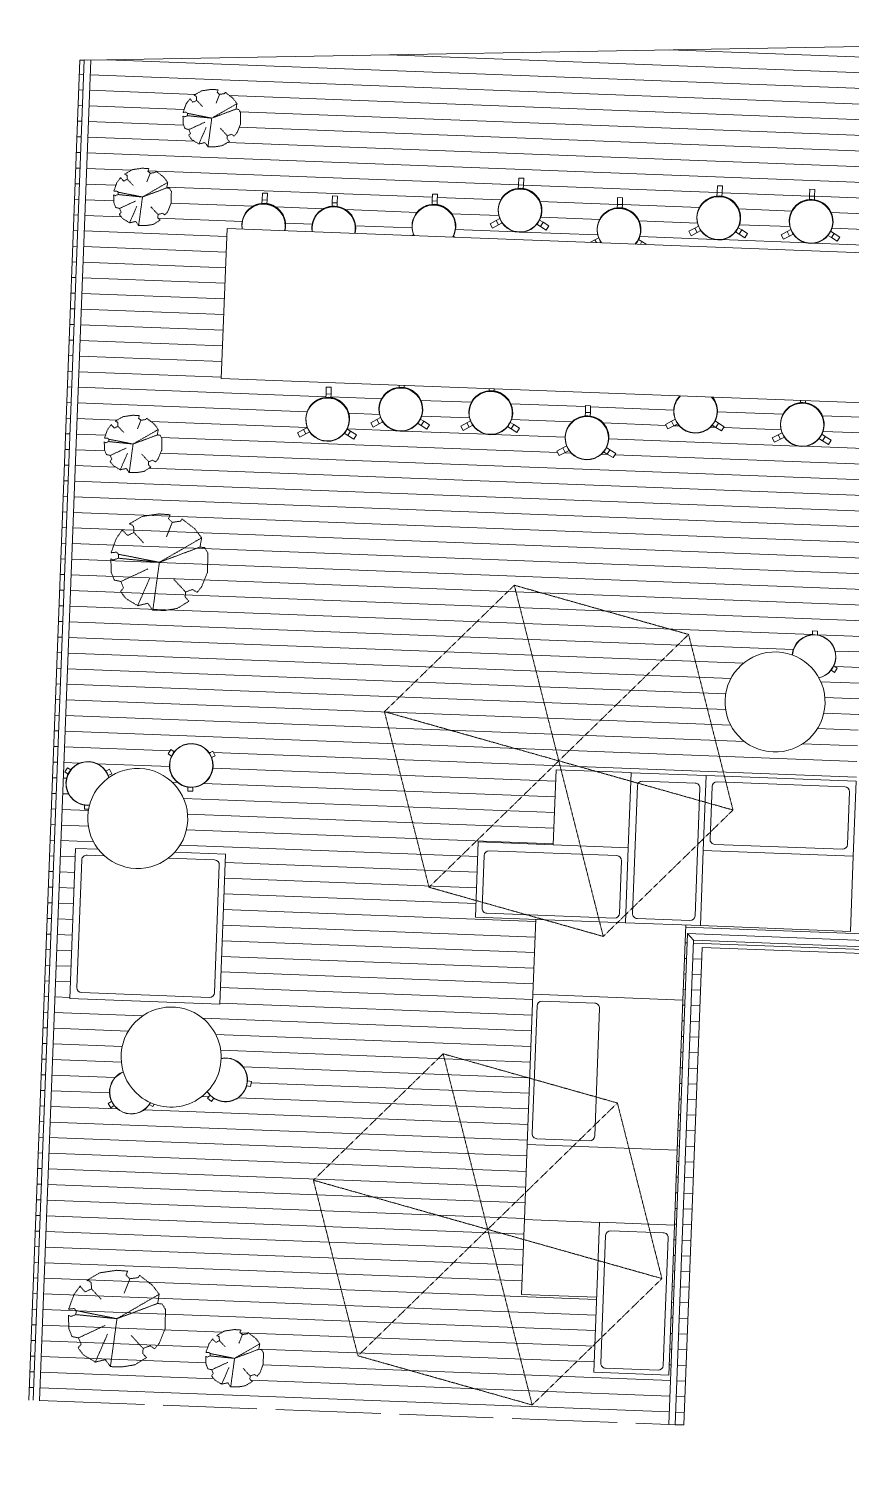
# Model space of a CAD drawing. Header units: millimetres. Extents: x 17567 to 83301, y -4294 to 56331.
# Drawn here: x 38197 to 44761, y 35566 to 47121 of the extents above; entities that cross this region are included whole.
import ezdxf

# ---------------------------------------------------------------- set-up
doc = ezdxf.new("R2010")
doc.units = ezdxf.units.MM
doc.header["$MEASUREMENT"] = 0
doc.linetypes.add('Clearance 02_BVN', pattern=[4, 2, -2])
doc.linetypes.add('Hidden', pattern=[7.14375, 4.7625, -2.38125])
for name, color, linetype, lineweight in [('A-DETL', 3, 'Continuous', 13), ('A-DETL-GENF', 92, 'Continuous', 13), ('A-DETL-GENF-HDLN', 1, 'Hidden', 13), ('A-FLOR', 202, 'Continuous', 13), ('A-FLOR-HRAL', 33, 'Continuous', 13), ('A-FLOR-PATT', 8, 'Continuous', 13), ('I-FURN', 40, 'Continuous', 13)]:
    doc.layers.add(name, color=color, linetype=linetype, lineweight=lineweight)

# ---------------------------------------------------------------- blocks, each defined once
blk = doc.blocks.new('Railing - Railing-3541421-GA PLAN - LEVEL 11')
at = {"layer": 'A-FLOR-HRAL', "lineweight": 13}
for p, q in [((-29905, 39836), (-28499, 39836)), ((-29905, 39836), (-29853, 39785)), ((-29879, 39077), (-29905, 39836)), ((-28499, 39785), (-29853, 39785)), ((-29853, 39785), (-29826, 39026)), ((-28499, 39836), (-28499, 39785)), ((-39118, 39077), (-29879, 39077)), ((-39118, 39077), (-39067, 39026)), ((-39118, 35152), (-39118, 39077)), ((-29879, 39077), (-29826, 39026)), ((-29826, 39026), (-39067, 39026)), ((-39067, 39026), (-39067, 35152)), ((-39067, 35152), (-39118, 35152))]:
    blk.add_line(p, q, dxfattribs=at)
blk = doc.blocks.new('Railing - Railing-3541953-GA PLAN - LEVEL 11')
at = {"layer": 'A-FLOR-HRAL', "lineweight": 13}
for p, q in [((-44202, 45870), (-44151, 45870)), ((-44202, 35152), (-44202, 45870)), ((-44151, 45870), (-44151, 35150))]:
    blk.add_line(p, q, dxfattribs=at)
blk = doc.blocks.new('Furniture_CHA-013_Stool Breakout High - CHA-013-2266347-GA PLAN - LEVEL 11')
at = {"layer": 'I-FURN'}
for p, q in [((-20, 205), (-20, 260)), ((-20, 260), (20, 260)), ((20, 260), (20, 205)), ((20, 205), (-20, 205)), ((-20, 177), (-20, 205)), ((20, 205), (-20, 205)), ((-20, 171), (-20, 174)), ((20, 205), (20, 177)), ((20, 174), (20, 171))]:
    blk.add_line(p, q, dxfattribs=at)
for centre, radius, start, end in [((1, 4), 175, 360, 180), ((0, 3), 173, 0, 180), ((0, 0), 173, 360, 180), ((1, 4), 175, 180, 191.8655), ((0, 3), 173, 180, 191.8083), ((0, 0), 173, 180, 190.7207), ((0, 3), 173, 348.1917, 0), ((0, 0), 173, 349.2793, 360), ((1, 4), 175, 348.1345, 360)]:
    blk.add_arc(centre, radius, start, end, dxfattribs=at)
blk = doc.blocks.new('Furniture_CHA-013_Stool Breakout High - CHA-013-V44-GA PLAN - LEVEL 11')
at = {"layer": 'I-FURN'}
for p, q in [((-20, 205), (-20, 260)), ((-20, 260), (20, 260)), ((20, 260), (20, 205)), ((20, 205), (-20, 205)), ((-20, 177), (-20, 205)), ((20, 205), (-20, 205)), ((-20, 171), (-20, 174)), ((20, 205), (20, 177)), ((20, 174), (20, 171)), ((-172, -76), (-158, -68)), ((159, -69), (172, -76))]:
    blk.add_line(p, q, dxfattribs=at)
for centre, radius, start, end in [((1, 4), 175, 360, 180), ((0, 3), 173, 0, 180), ((0, 0), 173, 360, 180), ((1, 4), 175, 180, 207.4187), ((0, 3), 173, 180, 207.5399), ((0, 0), 173, 180, 206.3726), ((0, 3), 173, 332.4601, 0), ((0, 0), 173, 333.6274, 360), ((1, 4), 175, 332.5813, 360)]:
    blk.add_arc(centre, radius, start, end, dxfattribs=at)
blk = doc.blocks.new('Furniture_CHA-013_Stool Breakout High - CHA-013-V45-GA PLAN - LEVEL 11')
at = {"layer": 'I-FURN'}
for p, q in [((-20, 205), (-20, 260)), ((-20, 260), (20, 260)), ((20, 260), (20, 205)), ((20, 205), (-20, 205)), ((-20, 177), (-20, 205)), ((20, 205), (-20, 205)), ((-20, 171), (-20, 174)), ((20, 205), (20, 177)), ((20, 174), (20, 171)), ((-235, -113), (-188, -85)), ((-215, -147), (-235, -113)), ((-188, -85), (-158, -68)), ((-188, -85), (-168, -120)), ((-188, -85), (-168, -120)), ((-138, -103), (-168, -120)), ((168, -120), (138, -103)), ((159, -69), (188, -85)), ((168, -120), (188, -85)), ((168, -120), (188, -85)), ((188, -85), (235, -113)), ((235, -113), (215, -147)), ((-168, -120), (-215, -147)), ((215, -147), (168, -120))]:
    blk.add_line(p, q, dxfattribs=at)
for centre, radius, start, end in [((1, 4), 175, 360, 180), ((0, 3), 173, 0, 180), ((0, 0), 173, 360, 180), ((1, 4), 175, 180, 360), ((0, 3), 173, 180, 0), ((0, 0), 173, 180, 360)]:
    blk.add_arc(centre, radius, start, end, dxfattribs=at)
blk = doc.blocks.new('Furniture_CHA-013_Stool Breakout High - CHA-013-V46-GA PLAN - LEVEL 11')
at = {"layer": 'I-FURN'}
for p, q in [((-20, 205), (-20, 260)), ((-20, 260), (20, 260)), ((20, 260), (20, 205)), ((20, 205), (-20, 205)), ((-20, 177), (-20, 205)), ((20, 205), (-20, 205)), ((-20, 171), (-20, 174)), ((20, 205), (20, 177)), ((20, 174), (20, 171)), ((-222, -105), (-188, -85)), ((-188, -85), (-158, -68)), ((-188, -85), (-176, -105)), ((-188, -85), (-176, -105)), ((-138, -103), (-143, -106)), ((143, -106), (138, -103)), ((159, -69), (188, -85)), ((176, -105), (188, -85)), ((176, -105), (188, -85)), ((188, -85), (222, -105))]:
    blk.add_line(p, q, dxfattribs=at)
for centre, radius, start, end in [((1, 4), 175, 360, 180), ((0, 3), 173, 0, 180), ((0, 0), 173, 360, 180), ((1, 4), 175, 180, 218.9331), ((0, 3), 173, 180, 219.2122), ((0, 0), 173, 180, 217.8529), ((0, 3), 173, 320.7878, 0), ((1, 4), 175, 321.0669, 360), ((0, 0), 173, 322.1471, 360)]:
    blk.add_arc(centre, radius, start, end, dxfattribs=at)
blk = doc.blocks.new('Furniture_CHA-013_Stool Breakout High - CHA-013-V48-GA PLAN - LEVEL 11')
at = {"layer": 'I-FURN'}
for p, q in [((-20, 177), (-20, 196)), ((-20, 171), (-20, 174)), ((20, 196), (20, 177)), ((20, 174), (20, 171)), ((-235, -113), (-188, -85)), ((-215, -147), (-235, -113)), ((-188, -85), (-158, -68)), ((-188, -85), (-168, -120)), ((-188, -85), (-168, -120)), ((-138, -103), (-168, -120)), ((168, -120), (138, -103)), ((159, -69), (188, -85)), ((168, -120), (188, -85)), ((168, -120), (188, -85)), ((188, -85), (235, -113)), ((235, -113), (215, -147)), ((-168, -120), (-215, -147)), ((215, -147), (168, -120))]:
    blk.add_line(p, q, dxfattribs=at)
for centre, radius, start, end in [((1, 4), 175, 360, 180), ((0, 3), 173, 0, 180), ((0, 0), 173, 360, 180), ((1, 4), 175, 180, 360), ((0, 3), 173, 180, 0), ((0, 0), 173, 180, 360)]:
    blk.add_arc(centre, radius, start, end, dxfattribs=at)
blk = doc.blocks.new('Furniture_CHA-013_Stool Breakout High - CHA-013-V49-GA PLAN - LEVEL 11')
at = {"layer": 'I-FURN'}
for p, q in [((-235, -113), (-188, -85)), ((-215, -147), (-235, -113)), ((-188, -85), (-158, -68)), ((-188, -85), (-168, -120)), ((-188, -85), (-168, -120)), ((-138, -103), (-168, -120)), ((168, -120), (138, -103)), ((159, -69), (188, -85)), ((168, -120), (188, -85)), ((168, -120), (188, -85)), ((188, -85), (235, -113)), ((235, -113), (215, -147)), ((-168, -120), (-215, -147)), ((215, -147), (168, -120))]:
    blk.add_line(p, q, dxfattribs=at)
for centre, radius, start, end in [((1, 4), 175, 138.2208, 180), ((0, 0), 173, 136.0638, 180), ((0, 3), 173, 137.4231, 180), ((0, 0), 173, 360, 43.9362), ((0, 3), 173, 0, 42.5769), ((1, 4), 175, 360, 41.7792), ((1, 4), 175, 180, 360), ((0, 3), 173, 180, 0), ((0, 0), 173, 180, 360)]:
    blk.add_arc(centre, radius, start, end, dxfattribs=at)
blk = doc.blocks.new('Table_Round_Zenith_Multi Dia_FUR - ZENITH TABLE_ROUND_800mm-2197773-GA PLAN - LEVEL 11')
at = {"layer": 'I-FURN'}
for start, end in [(360, 180), (180, 360)]:
    blk.add_arc((49, -3000), 400, start, end, dxfattribs=at)
blk = doc.blocks.new('Stool_Aalto_FUR - Natural-2199023-GA PLAN - LEVEL 11')
at = {"layer": 'I-FURN'}
for p, q in [((20, 205), (-20, 205)), ((-20, 173), (-20, 205)), ((20, 205), (20, 173)), ((168, -120), (140, -104)), ((160, -69), (188, -85)), ((168, -120), (188, -85))]:
    blk.add_line(p, q, dxfattribs=at)
for radius, start, end in [(175, 360, 178.5783), (173, 360, 178.7353), (173, 0, 178.7353), (173, 284.2674, 360), (173, 284.2674, 0), (175, 284.529, 360)]:
    blk.add_arc((0, 0), radius, start, end, dxfattribs=at)
blk = doc.blocks.new('BVN_Joinery_Forum Module Large - BVN_Joinery_Forum Module Large-V52-GA PLAN - LEVEL 11')
at = {"layer": 'I-FURN'}
for p, q in [((600, 600), (0, 600)), ((600, 0), (600, 600))]:
    blk.add_line(p, q, dxfattribs=at)
blk = doc.blocks.new('BVN_Joinery_Forum Module Large - BVN_Joinery_Forum Module Large-V51-GA PLAN - LEVEL 11')
at = {"layer": 'I-FURN'}
for p, q in [((600, 600), (0, 600)), ((600, -600), (600, 600)), ((0, -600), (600, -600))]:
    blk.add_line(p, q, dxfattribs=at)
blk = doc.blocks.new('BVN_Joinery_Forum Module Small - BVN_Joinery_Forum Module Small-V57-GA PLAN - LEVEL 11')
at = {"layer": 'I-FURN'}
for p, q in [((300, 600), (-300, 600)), ((-300, 0), (-300, -600)), ((300, -600), (300, 0)), ((-300, -600), (300, -600))]:
    blk.add_line(p, q, dxfattribs=at)
blk = doc.blocks.new('BVN_Joinery_Forum Cushions - 1100 x 500 x 50H-3427637-GA PLAN - LEVEL 11')
at = {"layer": 'I-FURN'}
for p, q in [((510, 250), (-510, 250)), ((-550, 210), (-550, -210)), ((550, -210), (550, 210)), ((-510, -250), (510, -250))]:
    blk.add_line(p, q, dxfattribs=at)
for centre, start, end in [((-510, 210), 90, 180), ((510, 210), 360, 90), ((-510, -210), 180, 270), ((510, -210), 270, 360)]:
    blk.add_arc(centre, 40, start, end, dxfattribs=at)
blk = doc.blocks.new('BVN_Joinery_Forum Module Small - BVN_Joinery_Forum Module Small-V53-GA PLAN - LEVEL 11')
at = {"layer": 'I-FURN'}
for p, q in [((300, 600), (-300, 600)), ((-300, 600), (-300, -600)), ((300, -600), (300, 600)), ((-300, -600), (300, -600))]:
    blk.add_line(p, q, dxfattribs=at)
blk = doc.blocks.new('BVN_Joinery_Forum Module Small - BVN_Joinery_Forum Module Small-V63-GA PLAN - LEVEL 11')
at = {"layer": 'I-FURN'}
for p, q in [((300, 600), (-300, 600)), ((-300, -600), (300, -600))]:
    blk.add_line(p, q, dxfattribs=at)
blk = doc.blocks.new('BVN_Joinery_Forum Module Large - BVN_Joinery_Forum Module Large-3426911-GA PLAN - LEVEL 11')
at = {"layer": 'I-FURN'}
for p, q in [((600, 600), (-600, 600)), ((-600, 600), (-600, -600)), ((600, -600), (600, 600)), ((-600, -600), (600, -600))]:
    blk.add_line(p, q, dxfattribs=at)
blk = doc.blocks.new('BVN_Joinery_Forum Module Small - BVN_Joinery_Forum Module Small-V54-GA PLAN - LEVEL 11')
at = {"layer": 'I-FURN'}
for p, q in [((300, 600), (-300, 600)), ((-300, 600), (-300, -600)), ((300, -600), (300, 0)), ((-300, -600), (300, -600))]:
    blk.add_line(p, q, dxfattribs=at)
blk = doc.blocks.new('Stool_Aalto_FUR - Natural-V64-GA PLAN - LEVEL 11')
at = {"layer": 'I-FURN'}
for p, q in [((20, 205), (-20, 205)), ((-20, 173), (-20, 205)), ((20, 205), (20, 173)), ((-188, -85), (-160, -69)), ((-188, -85), (-168, -120)), ((-140, -104), (-168, -120))]:
    blk.add_line(p, q, dxfattribs=at)
for radius, start, end in [(175, 71.4978, 180), (173, 71.3364, 180), (173, 71.3364, 180), (175, 180, 321.0469), (173, 180, 321.2377), (173, 180, 321.2377)]:
    blk.add_arc((0, 0), radius, start, end, dxfattribs=at)
blk = doc.blocks.new('BVN_Joinery_Forum Module Large - BVN_Joinery_Forum Module Large-V65-GA PLAN - LEVEL 11')
at = {"layer": 'I-FURN'}
for p, q in [((-418, 600), (-600, 600)), ((-600, 600), (-600, -600)), ((600, 600), (191, 600)), ((600, -600), (600, 600)), ((-600, -600), (600, -600))]:
    blk.add_line(p, q, dxfattribs=at)
blk = doc.blocks.new('BVN_Joinery_Forum Cushions - 1100 x 1100 x 50H-V66-GA PLAN - LEVEL 11')
at = {"layer": 'I-FURN'}
for p, q in [((-550, 510), (-550, -510)), ((510, 550), (-510, 550)), ((550, 370), (550, 510)), ((550, -510), (550, -138)), ((-510, -550), (510, -550))]:
    blk.add_line(p, q, dxfattribs=at)
for centre, start, end in [((-510, 510), 90, 180), ((510, 510), 360, 90), ((-510, -510), 180, 270), ((510, -510), 270, 360)]:
    blk.add_arc(centre, 40, start, end, dxfattribs=at)
blk = doc.blocks.new('Stool_Aalto_FUR - Natural-V67-GA PLAN - LEVEL 11')
at = {"layer": 'I-FURN'}
for p, q in [((-20, 173), (-20, 178)), ((20, 205), (-15, 205)), ((20, 205), (20, 173)), ((-188, -85), (-160, -69)), ((-188, -85), (-168, -120)), ((-140, -104), (-168, -120)), ((168, -120), (140, -104)), ((160, -69), (188, -85)), ((168, -120), (188, -85))]:
    blk.add_line(p, q, dxfattribs=at)
for radius, start, end in [(175, 360, 97.1176), (173, 360, 97.386), (173, 0, 97.386), (175, 197.4601, 360), (173, 197.2559, 360), (173, 197.2559, 0)]:
    blk.add_arc((0, 0), radius, start, end, dxfattribs=at)
blk = doc.blocks.new('Stool_Aalto_FUR - Natural-V68-GA PLAN - LEVEL 11')
at = {"layer": 'I-FURN'}
for p, q in [((20, 205), (-20, 205)), ((-20, 173), (-20, 205)), ((20, 205), (20, 173)), ((-188, -85), (-160, -69)), ((-188, -85), (-168, -120)), ((-140, -104), (-168, -120)), ((168, -120), (140, -104)), ((160, -69), (188, -85)), ((168, -120), (188, -85))]:
    blk.add_line(p, q, dxfattribs=at)
for radius, start, end in [(175, 360, 180), (173, 360, 180), (173, 0, 180), (175, 180, 360), (173, 180, 360), (173, 180, 0)]:
    blk.add_arc((0, 0), radius, start, end, dxfattribs=at)
blk = doc.blocks.new('Stool_Aalto_FUR - Natural-V69-GA PLAN - LEVEL 11')
at = {"layer": 'I-FURN'}
for p, q in [((-188, -85), (-160, -69)), ((-188, -85), (-168, -120)), ((-140, -104), (-168, -120)), ((168, -120), (140, -104)), ((168, -120), (178, -102))]:
    blk.add_line(p, q, dxfattribs=at)
for radius, start, end in [(175, 109.6513, 180), (173, 109.7142, 180), (173, 109.7142, 180), (175, 180, 329.6343), (173, 180, 329.5801), (173, 180, 329.5801)]:
    blk.add_arc((0, 0), radius, start, end, dxfattribs=at)
blk = doc.blocks.new('BVN_Furniture_Outdoor Table - JO-N-28-9331573-GA PLAN - LEVEL 11')
at = {"layer": 'I-FURN'}
for p, q in [((3300, 600), (-2300, 600)), ((-2300, 600), (-2300, -600)), ((3300, -600), (3300, 600)), ((-2300, -600), (3300, -600))]:
    blk.add_line(p, q, dxfattribs=at)
blk = doc.blocks.new('Shrub_Plan_02_DCO - Shrub_Plan_02_DCO-2641097-GA PLAN - LEVEL 11')
at = {"layer": 'A-DETL-GENF'}
blk.add_line((-3969, 81), (-3989, 98), dxfattribs=at)
at = {"layer": 'A-DETL-GENF-HDLN'}
for p, q in [((-4034, 119), (-4114, 104)), ((-3981, 117), (-4034, 119)), ((-3989, 98), (-3981, 117)), ((-4203, 39), (-4233, -4)), ((-4203, 34), (-4203, 39)), ((-4179, 11), (-4203, 34)), ((-4150, 26), (-4179, 11)), ((-4114, 104), (-4173, 66)), ((-4173, 66), (-4162, 62)), ((-4162, 62), (-4153, 55)), ((-4153, 55), (-4150, 26)), ((-4102, -21), (-4150, 26)), ((-3827, 13), (-4024, -111)), ((-3969, 81), (-3994, 11)), ((-3969, 81), (-3989, 98)), ((-3929, 89), (-3969, 81)), ((-3925, 100), (-3929, 89)), ((-3861, 55), (-3925, 100)), ((-3827, 13), (-3861, 55)), ((-3833, -31), (-3827, 13)), ((-4233, -4), (-4255, -74)), ((-4255, -74), (-4230, -71)), ((-4243, -109), (-4255, -103)), ((-4255, -103), (-4250, -167)), ((-4219, -99), (-4243, -109)), ((-4230, -71), (-4219, -80)), ((-4219, -80), (-4219, -99)), ((-4024, -111), (-4219, -80)), ((-4219, -99), (-4024, -111)), ((-4046, -340), (-4024, -111)), ((-4024, -111), (-3833, -31)), ((-3811, -33), (-3833, -31)), ((-3795, -59), (-3811, -33)), ((-3793, -150), (-3795, -59)), ((-4250, -167), (-4234, -203)), ((-4234, -203), (-4203, -209)), ((-4203, -209), (-4077, -145)), ((-4203, -209), (-4190, -239)), ((-4066, -186), (-4119, -321)), ((-3953, -188), (-3894, -247)), ((-3839, -247), (-3818, -220)), ((-3818, -220), (-3793, -150)), ((-4190, -239), (-4203, -257)), ((-4203, -257), (-4176, -289)), ((-4176, -289), (-4119, -321)), ((-4119, -321), (-4071, -308)), ((-4071, -308), (-4046, -340)), ((-4046, -340), (-3986, -338)), ((-3986, -338), (-3931, -327)), ((-3931, -327), (-3876, -291)), ((-3895, -272), (-3894, -247)), ((-3876, -291), (-3895, -272)), ((-3894, -247), (-3861, -234)), ((-3861, -234), (-3839, -247))]:
    blk.add_line(p, q, dxfattribs=at)
blk = doc.blocks.new('Shrub_Plan_03_DCO - Shrub_Plan_03_DCO-2640289-GA PLAN - LEVEL 11')
at = {"layer": 'A-DETL-GENF-HDLN'}
for p, q in [((-4019, 257), (-4119, 193)), ((-3885, 282), (-4019, 257)), ((-3796, 279), (-3885, 282)), ((-3808, 247), (-3796, 279)), ((-3776, 219), (-3808, 247)), ((-3709, 231), (-3776, 219)), ((-3701, 250), (-3709, 231)), ((-3594, 174), (-3701, 250)), ((-4169, 148), (-4218, 75)), ((-4169, 139), (-4169, 148)), ((-4129, 101), (-4169, 139)), ((-4079, 126), (-4129, 101)), ((-4119, 193), (-4099, 187)), ((-4099, 187), (-4084, 174)), ((-4084, 174), (-4079, 126)), ((-3999, 46), (-4079, 126)), ((-3776, 219), (-3818, 101)), ((-3537, 104), (-3594, 174)), ((-4218, 75), (-4256, -43)), ((-3537, 104), (-3867, -104)), ((-3867, -104), (-3547, 30)), ((-3547, 30), (-3537, 104)), ((-3510, 27), (-3547, 30)), ((-3482, -17), (-3510, 27)), ((-4256, -43), (-4213, -36)), ((-4236, -100), (-4256, -91)), ((-4256, -91), (-4248, -199)), ((-4196, -84), (-4236, -100)), ((-4213, -36), (-4196, -52)), ((-4196, -52), (-4196, -84)), ((-3867, -104), (-4196, -52)), ((-4196, -84), (-3867, -104)), ((-3905, -489), (-3867, -104)), ((-3480, -170), (-3482, -17)), ((-4248, -199), (-4221, -260)), ((-4169, -269), (-3958, -161)), ((-3938, -230), (-4027, -457)), ((-3522, -288), (-3480, -170)), ((-4221, -260), (-4169, -269)), ((-4169, -269), (-4146, -320)), ((-4146, -320), (-4169, -349)), ((-3748, -234), (-3649, -333)), ((-3651, -374), (-3649, -333)), ((-3649, -333), (-3594, -311)), ((-3594, -311), (-3557, -333)), ((-3557, -333), (-3522, -288)), ((-4169, -349), (-4124, -403)), ((-4124, -403), (-4027, -457)), ((-4027, -457), (-3947, -435)), ((-3947, -435), (-3905, -489)), ((-3711, -467), (-3619, -406)), ((-3619, -406), (-3651, -374)), ((-3905, -489), (-3803, -486)), ((-3803, -486), (-3711, -467))]:
    blk.add_line(p, q, dxfattribs=at)

msp = doc.modelspace()

# ---------------------------------------------------------------- hatches: boundary and pattern name
at = {"layer": 'A-FLOR-PATT'}
h = msp.add_hatch(dxfattribs=at)
h.set_pattern_fill('FP_8', color=256, style=0, pattern_type=2)
h.set_pattern_definition([(357.8165, (46136.22, 42343.72), (4.7625, 124.9092), [])])
h.paths.add_polyline_path([(39595, 36112), (43312, 35970), (43462, 39892), (52694, 39540), (52696, 40300), (54102, 40247), (54100, 40196), (52747, 40247), (52745, 39487), (43510, 39839), (43363, 35968), (43433, 35966), (43579, 39782), (52797, 39431), (52800, 40211), (54170, 40159), (54212, 41245), (54152, 41247), (54179, 41957), (53854, 41969), (53856, 42009), (54240, 41994), (54246, 42144), (54596, 42131), (54627, 42950), (54277, 42963), (54283, 43113), (54223, 43116), (54250, 43825), (53925, 43838), (53927, 43878), (54311, 43863), (54346, 44780), (54276, 44783), (54275, 44756), (52731, 44815), (52739, 47119), (38665, 46873), (38690, 46872), (38282, 36162), (39271, 36124)])
h.paths.add_polyline_path([(38197, 36165), (38231, 36164), (38640, 46873), (38605, 46872), (38251, 37586)])
h.paths.add_polyline_path([(39810, 36271), (39786, 36304), (39738, 36293), (39682, 36327), (39656, 36360), (39670, 36377), (39658, 36408), (39627, 36414), (39612, 36451), (39610, 36516), (39622, 36510), (39646, 36518), (39647, 36537), (39637, 36547), (39611, 36544), (39636, 36613), (39665, 36653), (39690, 36627), (39720, 36641), (39718, 36669), (39710, 36677), (39698, 36681), (39759, 36717), (39839, 36729), (39892, 36725), (39884, 36707), (39903, 36689), (39943, 36695), (39948, 36706), (40010, 36658), (40042, 36615), (40034, 36572), (40057, 36569), (40072, 36542), (40070, 36451), (40042, 36382), (40020, 36356), (39999, 36370), (39966, 36358), (39963, 36333), (39982, 36314), (39926, 36280), (39870, 36270)])
h.paths.add_polyline_path([(42712, 36386), (42734, 36986), (42135, 37009), (42249, 40007), (41766, 40025), (41789, 40625), (42389, 40602), (42412, 41201), (44810, 41110), (44856, 42309), (46055, 42263), (46009, 41064), (47358, 41013), (47312, 41048), (47265, 41099), (47227, 41158), (47200, 41222), (47184, 41290), (47181, 41360), (47190, 41429), (47210, 41496), (47242, 41558), (47284, 41613), (47336, 41660), (47394, 41698), (47458, 41725), (47526, 41741), (47596, 41744), (47665, 41735), (47732, 41715), (47794, 41683), (47849, 41641), (47898, 41587), (47907, 41574), (47920, 41589), (47957, 41615), (47999, 41630), (48044, 41634), (48089, 41627), (48133, 41606), (48166, 41578), (48181, 41558), (48210, 41572), (48228, 41538), (48200, 41522), (48208, 41498), (48212, 41452), (48205, 41408), (48184, 41364), (48155, 41330), (48118, 41304), (48076, 41289), (48051, 41286), (48050, 41254), (48010, 41255), (48011, 41288), (47986, 41292), (47976, 41297), (47972, 41260), (47951, 41193), (47919, 41131), (47877, 41076), (47826, 41028), (47777, 40997), (49007, 40950), (49030, 41549), (50229, 41504), (50206, 40904), (50805, 40881), (50851, 42080), (52050, 42035), (52005, 40836), (52604, 40813), (52558, 39614), (43448, 39961), (43311, 36364), (42871, 36380)])
h.paths.add_polyline_path([(39022, 38451), (38977, 38456), (38931, 38474), (38895, 38500), (38881, 38518), (38852, 38502), (38832, 38535), (38859, 38552), (38849, 38575), (38842, 38622), (38846, 38666), (38864, 38711), (38890, 38747), (38925, 38775), (38953, 38788), (38941, 38830), (38934, 38899), (38938, 38968), (38955, 39036), (38984, 39100), (39023, 39157), (39071, 39208), (39127, 39249), (39190, 39279), (39257, 39298), (39331, 39305), (39396, 39301), (39464, 39284), (39527, 39256), (39585, 39217), (39635, 39169), (39676, 39112), (39707, 39050), (39726, 38982), (39734, 38913), (39733, 38894), (39750, 38898), (39799, 38896), (39843, 38882), (39880, 38859), (39911, 38826), (39932, 38786), (39943, 38743), (39942, 38717), (39974, 38712), (39968, 38673), (39935, 38677), (39926, 38650), (39903, 38613), (39870, 38582), (39829, 38561), (39787, 38550), (39741, 38552), (39694, 38566), (39675, 38577), (39655, 38552), (39624, 38578), (39645, 38603), (39626, 38623), (39622, 38631), (39596, 38604), (39540, 38563), (39477, 38533), (39410, 38513), (39341, 38506), (39271, 38511), (39197, 38529), (39187, 38512), (39159, 38527), (39143, 38505), (39105, 38476), (39066, 38458), (39027, 38452)])
h.paths.add_polyline_path([(39195, 39348), (38525, 39374), (38570, 40573), (38752, 40566), (38751, 40568), (38713, 40627), (38686, 40691), (38670, 40759), (38667, 40828), (38674, 40887), (38640, 40888), (38641, 40921), (38616, 40925), (38572, 40946), (38538, 40975), (38513, 41012), (38497, 41054), (38493, 41099), (38500, 41144), (38511, 41167), (38484, 41185), (38505, 41218), (38532, 41201), (38550, 41222), (38589, 41249), (38629, 41263), (38674, 41267), (38719, 41260), (38763, 41239), (38796, 41211), (38811, 41191), (38840, 41205), (38858, 41170), (38829, 41155), (38837, 41139), (38880, 41167), (38944, 41194), (39012, 41209), (39082, 41213), (39151, 41204), (39218, 41184), (39280, 41152), (39339, 41106), (39383, 41058), (39421, 41000), (39448, 40936), (39463, 40868), (39466, 40798), (39458, 40729), (39437, 40662), (39405, 40600), (39363, 40543), (39770, 40527), (39724, 39328), (39199, 39348)])
h.paths.add_polyline_path([(38681, 40914), (38683, 40920), (38681, 40919), (38681, 40914)])
h.paths.add_polyline_path([(39468, 41032), (39469, 41064), (39444, 41069), (39399, 41090), (39366, 41118), (39339, 41157), (39325, 41198), (39321, 41242), (39328, 41287), (39339, 41311), (39311, 41328), (39333, 41362), (39360, 41344), (39378, 41365), (39417, 41392), (39457, 41406), (39502, 41411), (39547, 41403), (39591, 41382), (39624, 41355), (39638, 41334), (39668, 41348), (39686, 41314), (39657, 41298), (39666, 41274), (39670, 41228), (39663, 41184), (39642, 41140), (39613, 41106), (39576, 41081), (39534, 41065), (39509, 41062), (39508, 41030)])
h.paths.add_polyline_path([(44146, 41343), (44076, 41352), (44010, 41373), (43948, 41405), (43892, 41447), (43845, 41498), (43807, 41556), (43780, 41621), (43765, 41689), (43761, 41758), (43770, 41827), (43790, 41894), (43822, 41956), (43864, 42012), (43916, 42059), (43974, 42097), (44038, 42124), (44106, 42139), (44176, 42143), (44245, 42134), (44299, 42117), (44306, 42158), (44327, 42202), (44356, 42236), (44393, 42262), (44435, 42277), (44460, 42280), (44461, 42312), (44501, 42310), (44500, 42278), (44525, 42274), (44569, 42253), (44603, 42224), (44629, 42187), (44644, 42145), (44648, 42100), (44641, 42055), (44630, 42032), (44658, 42014), (44636, 41981), (44609, 41998), (44591, 41977), (44552, 41950), (44511, 41936), (44515, 41930), (44542, 41865), (44557, 41797), (44561, 41728), (44552, 41659), (44531, 41592), (44499, 41530), (44457, 41474), (44406, 41427), (44347, 41389), (44283, 41362), (44215, 41347)])
h.paths.add_polyline_path([(38999, 43576), (38975, 43609), (38927, 43598), (38870, 43632), (38845, 43666), (38859, 43682), (38847, 43713), (38816, 43720), (38801, 43757), (38799, 43821), (38811, 43815), (38835, 43824), (38836, 43843), (38826, 43852), (38800, 43850), (38825, 43919), (38854, 43958), (38879, 43932), (38909, 43946), (38907, 43975), (38899, 43983), (38887, 43987), (38948, 44023), (39028, 44035), (39081, 44031), (39073, 44012), (39092, 43994), (39132, 44000), (39137, 44012), (39199, 43964), (39231, 43921), (39223, 43877), (39245, 43874), (39261, 43847), (39259, 43756), (39231, 43687), (39209, 43661), (39188, 43675), (39155, 43663), (39152, 43639), (39171, 43619), (39115, 43585), (39059, 43576)])
h.paths.add_polyline_path([(42651, 43678), (42606, 43686), (42562, 43707), (42529, 43736), (42516, 43754), (42437, 43712), (42418, 43747), (42497, 43790), (42488, 43816), (42483, 43861), (42492, 43909), (42511, 43949), (42540, 43983), (42577, 44009), (42620, 44025), (42644, 44028), (42647, 44111), (42687, 44109), (42684, 44026), (42710, 44022), (42754, 44000), (42788, 43971), (42814, 43935), (42829, 43889), (42832, 43844), (42824, 43800), (42813, 43776), (42888, 43729), (42866, 43696), (42791, 43743), (42775, 43724), (42738, 43698), (42696, 43682), (42652, 43678)])
h.paths.add_polyline_path([(40577, 43826), (40532, 43833), (40489, 43854), (40455, 43884), (40442, 43901), (40363, 43860), (40345, 43895), (40423, 43938), (40414, 43964), (40410, 44009), (40419, 44057), (40437, 44097), (40466, 44131), (40503, 44157), (40547, 44173), (40570, 44176), (40574, 44259), (40613, 44257), (40610, 44174), (40636, 44170), (40681, 44148), (40714, 44119), (40740, 44083), (40756, 44037), (40759, 43992), (40750, 43947), (40740, 43924), (40814, 43877), (40793, 43843), (40717, 43891), (40701, 43872), (40664, 43846), (40620, 43830), (40578, 43826)])
h.paths.add_polyline_path([(41162, 43906), (41118, 43914), (41074, 43935), (41040, 43964), (41027, 43982), (40948, 43940), (40930, 43976), (41008, 44018), (40999, 44044), (40995, 44090), (41003, 44136), (41023, 44177), (41052, 44212), (41088, 44238), (41132, 44254), (41156, 44256), (41156, 44274), (39735, 44329), (39780, 45528), (39903, 45523), (39900, 45559), (39909, 45607), (39927, 45647), (39956, 45681), (39993, 45707), (40037, 45723), (40060, 45725), (40063, 45809), (40103, 45807), (40100, 45724), (40126, 45720), (40171, 45698), (40204, 45669), (40230, 45632), (40245, 45587), (40249, 45542), (40243, 45510), (40462, 45502), (40459, 45538), (40468, 45585), (40487, 45625), (40516, 45660), (40553, 45686), (40596, 45702), (40620, 45704), (40623, 45787), (40663, 45786), (40660, 45703), (40686, 45698), (40730, 45677), (40764, 45648), (40789, 45611), (40805, 45565), (40808, 45521), (40803, 45489), (41258, 45471), (41273, 45479), (41263, 45506), (41259, 45552), (41268, 45599), (41287, 45639), (41316, 45674), (41352, 45700), (41396, 45716), (41420, 45718), (41423, 45801), (41463, 45800), (41460, 45717), (41486, 45712), (41530, 45691), (41564, 45662), (41589, 45625), (41605, 45579), (41608, 45534), (41600, 45490), (41589, 45467), (41602, 45458), (42687, 45417), (42753, 45453), (42744, 45479), (42740, 45524), (42748, 45572), (42767, 45612), (42796, 45646), (42833, 45672), (42877, 45688), (42900, 45690), (42903, 45774), (42943, 45772), (42940, 45689), (42966, 45685), (43011, 45663), (43044, 45634), (43070, 45597), (43085, 45552), (43089, 45507), (43080, 45462), (43069, 45439), (43131, 45400), (45376, 45314), (45331, 44115), (45255, 44118), (45263, 44093), (45267, 44048), (45258, 44003), (45247, 43980), (45322, 43933), (45300, 43899), (45225, 43947), (45209, 43928), (45172, 43902), (45130, 43886), (45085, 43882), (45040, 43889), (44996, 43910), (44963, 43939), (44950, 43957), (44871, 43916), (44852, 43951), (44931, 43994), (44922, 44019), (44917, 44065), (44926, 44113), (44934, 44130), (44405, 44150), (44405, 44132), (44431, 44128), (44475, 44106), (44509, 44077), (44535, 44040), (44550, 43995), (44553, 43950), (44545, 43905), (44534, 43882), (44608, 43835), (44587, 43801), (44512, 43849), (44496, 43830), (44459, 43804), (44416, 43788), (44371, 43784), (44327, 43791), (44283, 43812), (44249, 43842), (44237, 43859), (44158, 43818), (44139, 43853), (44218, 43896), (44209, 43922), (44204, 43967), (44213, 44015), (44232, 44055), (44261, 44089), (44298, 44115), (44341, 44131), (44365, 44134), (44366, 44152), (43660, 44179), (43681, 44148), (43697, 44102), (43700, 44057), (43692, 44013), (43681, 43990), (43755, 43943), (43734, 43909), (43659, 43956), (43642, 43937), (43606, 43911), (43563, 43895), (43518, 43891), (43474, 43899), (43430, 43920), (43396, 43949), (43383, 43967), (43305, 43925), (43286, 43961), (43364, 44003), (43355, 44029), (43351, 44075), (43360, 44122), (43379, 44162), (43401, 44189), (41916, 44245), (41915, 44227), (41941, 44223), (41985, 44201), (42019, 44172), (42045, 44135), (42060, 44090), (42064, 44045), (42055, 44000), (42044, 43977), (42119, 43930), (42097, 43896), (42022, 43944), (42006, 43925), (41969, 43899), (41927, 43883), (41882, 43879), (41837, 43886), (41793, 43907), (41760, 43936), (41747, 43954), (41668, 43913), (41649, 43948), (41728, 43991), (41719, 44017), (41714, 44062), (41723, 44110), (41742, 44150), (41771, 44184), (41808, 44210), (41852, 44226), (41875, 44228), (41876, 44247), (41196, 44272), (41196, 44254), (41222, 44250), (41266, 44228), (41300, 44200), (41325, 44163), (41341, 44117), (41344, 44072), (41336, 44028), (41325, 44004), (41399, 43958), (41378, 43924), (41303, 43971), (41286, 43952), (41250, 43926), (41207, 43910), (41163, 43906)])
h.paths.add_polyline_path([(42830, 43845), (42830, 43849), (42826, 43894), (42809, 43936), (42784, 43972), (42749, 44001), (42709, 44019), (42684, 44023), (42684, 44020), (42710, 44015), (42751, 43996), (42784, 43968), (42810, 43931), (42826, 43888), (42830, 43847)])
h.paths.add_polyline_path([(42485, 43860), (42493, 43905), (42513, 43946), (42541, 43978), (42577, 44004), (42619, 44020), (42644, 44022), (42644, 44025), (42619, 44023), (42577, 44007), (42539, 43980), (42509, 43942), (42491, 43901), (42485, 43861)])
h.paths.add_polyline_path([(40756, 43993), (40757, 43996), (40752, 44041), (40736, 44084), (40711, 44120), (40676, 44148), (40633, 44168), (40610, 44171), (40610, 44168), (40636, 44163), (40678, 44144), (40711, 44116), (40737, 44079), (40752, 44036), (40756, 43995)])
h.paths.add_polyline_path([(40411, 44007), (40420, 44053), (40440, 44094), (40467, 44126), (40503, 44152), (40546, 44167), (40570, 44170), (40570, 44173), (40546, 44171), (40503, 44155), (40466, 44128), (40436, 44090), (40418, 44049), (40411, 44008)])
h.paths.add_polyline_path([(41342, 44073), (41342, 44077), (41337, 44122), (41321, 44165), (41296, 44200), (41261, 44229), (41220, 44248), (41195, 44251), (41195, 44248), (41221, 44244), (41263, 44224), (41296, 44196), (41322, 44159), (41338, 44116), (41341, 44076)])
h.paths.add_polyline_path([(42061, 44046), (42061, 44049), (42057, 44094), (42040, 44137), (42015, 44172), (41981, 44201), (41940, 44220), (41915, 44224), (41915, 44221), (41941, 44216), (41982, 44196), (42015, 44169), (42041, 44132), (42057, 44089), (42061, 44048)])
h.paths.add_polyline_path([(44551, 43951), (44551, 43954), (44547, 43999), (44530, 44042), (44505, 44077), (44470, 44106), (44429, 44125), (44405, 44129), (44405, 44126), (44431, 44121), (44472, 44102), (44505, 44074), (44531, 44037), (44547, 43994), (44551, 43953)])
h.paths.add_polyline_path([(40996, 44088), (41005, 44133), (41025, 44174), (41052, 44207), (41089, 44232), (41131, 44248), (41155, 44250), (41155, 44253), (41131, 44251), (41088, 44235), (41050, 44207), (41021, 44170), (41003, 44129), (40996, 44089)])
h.paths.add_polyline_path([(41716, 44060), (41724, 44106), (41744, 44147), (41772, 44179), (41808, 44205), (41850, 44220), (41875, 44223), (41875, 44226), (41850, 44223), (41808, 44208), (41769, 44179), (41740, 44143), (41723, 44102), (41716, 44061)])
h.paths.add_polyline_path([(44206, 43965), (44214, 44011), (44234, 44052), (44262, 44084), (44298, 44110), (44340, 44125), (44365, 44128), (44365, 44131), (44340, 44129), (44297, 44113), (44259, 44085), (44230, 44048), (44212, 44007), (44205, 43966)])
h.paths.add_polyline_path([(43698, 44059), (43698, 44062), (43693, 44107), (43677, 44150), (43656, 44179), (43654, 44179), (43678, 44145), (43694, 44101), (43697, 44061)])
h.paths.add_polyline_path([(43352, 44073), (43361, 44119), (43381, 44159), (43404, 44189), (43403, 44189), (43377, 44155), (43359, 44114), (43352, 44074)])
h.paths.add_polyline_path([(45264, 44049), (45264, 44052), (45260, 44097), (45252, 44118), (45251, 44118), (45260, 44092), (45264, 44051)])
h.paths.add_polyline_path([(44919, 44063), (44927, 44109), (44926, 44105), (44919, 44064)])
h.paths.add_polyline_path([(52810, 44863), (52896, 47121), (52790, 47119), (52782, 44864)])
h.paths.add_polyline_path([(39074, 45550), (39050, 45583), (39002, 45572), (38946, 45606), (38920, 45639), (38934, 45656), (38922, 45687), (38891, 45694), (38876, 45730), (38874, 45795), (38886, 45789), (38910, 45797), (38911, 45816), (38901, 45826), (38876, 45823), (38900, 45893), (38929, 45932), (38954, 45906), (38984, 45920), (38982, 45948), (38974, 45956), (38962, 45960), (39023, 45996), (39103, 46008), (39156, 46004), (39148, 45986), (39167, 45968), (39207, 45974), (39212, 45985), (39274, 45937), (39306, 45894), (39299, 45851), (39321, 45848), (39336, 45821), (39334, 45730), (39306, 45661), (39284, 45635), (39263, 45649), (39230, 45637), (39227, 45612), (39246, 45593), (39190, 45559), (39135, 45550)])
h.paths.add_polyline_path([(42767, 45414), (42774, 45414), (42772, 45416)])
h.paths.add_polyline_path([(43045, 45403), (43052, 45403), (43047, 45406)])
h.paths.add_polyline_path([(40806, 45522), (40806, 45525), (40802, 45570), (40785, 45613), (40760, 45648), (40725, 45677), (40684, 45696), (40660, 45699), (40660, 45697), (40685, 45692), (40727, 45672), (40760, 45645), (40786, 45608), (40802, 45564), (40806, 45524)])
h.paths.add_polyline_path([(40246, 45543), (40246, 45546), (40242, 45591), (40225, 45634), (40200, 45669), (40166, 45698), (40125, 45717), (40100, 45721), (40100, 45718), (40126, 45713), (40167, 45693), (40200, 45666), (40227, 45629), (40242, 45586), (40246, 45545)])
h.paths.add_polyline_path([(40460, 45536), (40469, 45582), (40489, 45622), (40516, 45655), (40553, 45680), (40595, 45696), (40619, 45698), (40620, 45701), (40595, 45699), (40552, 45683), (40515, 45657), (40485, 45619), (40467, 45577), (40460, 45537)])
h.paths.add_polyline_path([(39901, 45557), (39910, 45603), (39930, 45644), (39957, 45676), (39993, 45702), (40035, 45717), (40060, 45720), (40060, 45723), (40035, 45720), (39993, 45705), (39955, 45678), (39925, 45640), (39908, 45599), (39901, 45558)])
h.paths.add_polyline_path([(42115, 45496), (42071, 45504), (42027, 45525), (41993, 45554), (41981, 45572), (41902, 45530), (41883, 45565), (41961, 45608), (41952, 45634), (41948, 45679), (41956, 45725), (41976, 45767), (42005, 45801), (42042, 45827), (42085, 45843), (42109, 45846), (42112, 45929), (42152, 45928), (42149, 45844), (42175, 45840), (42219, 45818), (42253, 45790), (42278, 45753), (42294, 45707), (42297, 45662), (42289, 45618), (42278, 45594), (42352, 45547), (42331, 45514), (42256, 45561), (42239, 45542), (42203, 45516), (42160, 45500), (42116, 45496)])
h.paths.add_polyline_path([(44443, 45407), (44398, 45415), (44355, 45436), (44321, 45465), (44308, 45483), (44229, 45441), (44210, 45477), (44289, 45519), (44280, 45545), (44276, 45591), (44284, 45636), (44303, 45678), (44332, 45713), (44369, 45739), (44413, 45755), (44436, 45757), (44439, 45840), (44479, 45839), (44476, 45756), (44502, 45751), (44547, 45730), (44580, 45701), (44606, 45664), (44622, 45618), (44625, 45573), (44616, 45529), (44605, 45506), (44680, 45459), (44659, 45425), (44583, 45472), (44567, 45453), (44530, 45427), (44488, 45411), (44444, 45407)])
h.paths.add_polyline_path([(43703, 45435), (43658, 45444), (43615, 45464), (43581, 45493), (43569, 45511), (43490, 45469), (43471, 45505), (43550, 45547), (43540, 45573), (43536, 45619), (43544, 45664), (43564, 45706), (43593, 45741), (43630, 45767), (43673, 45783), (43697, 45785), (43700, 45869), (43740, 45867), (43737, 45784), (43763, 45779), (43807, 45758), (43841, 45729), (43866, 45692), (43882, 45647), (43885, 45602), (43877, 45557), (43866, 45534), (43940, 45487), (43919, 45453), (43844, 45500), (43828, 45481), (43791, 45455), (43748, 45440), (43704, 45435)])
h.paths.add_polyline_path([(41606, 45536), (41606, 45539), (41601, 45584), (41585, 45627), (41560, 45662), (41525, 45691), (41484, 45710), (41459, 45713), (41459, 45711), (41485, 45706), (41527, 45686), (41560, 45659), (41586, 45621), (41602, 45578), (41605, 45538)])
h.paths.add_polyline_path([(41260, 45550), (41269, 45595), (41289, 45636), (41316, 45669), (41353, 45694), (41395, 45710), (41419, 45712), (41419, 45715), (41395, 45713), (41352, 45697), (41315, 45670), (41285, 45632), (41267, 45591), (41260, 45551)])
h.paths.add_polyline_path([(43086, 45508), (43086, 45511), (43082, 45556), (43065, 45599), (43040, 45635), (43006, 45663), (42965, 45682), (42940, 45686), (42940, 45683), (42966, 45678), (43007, 45658), (43040, 45631), (43066, 45594), (43082, 45551), (43086, 45510)])
h.paths.add_polyline_path([(42741, 45522), (42750, 45568), (42770, 45609), (42797, 45641), (42833, 45667), (42875, 45682), (42900, 45685), (42900, 45688), (42875, 45685), (42833, 45670), (42795, 45643), (42765, 45605), (42748, 45564), (42741, 45523)])
h.paths.add_polyline_path([(52297, 45246), (52273, 45279), (52226, 45268), (52169, 45302), (52144, 45335), (52158, 45352), (52146, 45383), (52115, 45390), (52100, 45426), (52098, 45491), (52110, 45485), (52134, 45493), (52134, 45512), (52124, 45522), (52099, 45519), (52124, 45589), (52153, 45628), (52178, 45602), (52208, 45616), (52206, 45644), (52197, 45652), (52186, 45657), (52246, 45692), (52327, 45704), (52380, 45700), (52372, 45682), (52390, 45664), (52431, 45670), (52435, 45681), (52497, 45633), (52530, 45590), (52522, 45547), (52544, 45544), (52559, 45517), (52557, 45426), (52530, 45357), (52508, 45331), (52486, 45345), (52453, 45333), (52451, 45309), (52469, 45289), (52413, 45255), (52358, 45246)])
h.paths.add_polyline_path([(43883, 45603), (43883, 45606), (43878, 45652), (43862, 45694), (43837, 45729), (43802, 45758), (43761, 45777), (43737, 45780), (43737, 45778), (43762, 45773), (43804, 45753), (43837, 45726), (43863, 45689), (43879, 45645), (43883, 45605)])
h.paths.add_polyline_path([(42295, 45663), (42295, 45667), (42290, 45712), (42274, 45754), (42249, 45790), (42214, 45819), (42173, 45837), (42148, 45841), (42148, 45838), (42174, 45833), (42216, 45814), (42249, 45786), (42275, 45749), (42291, 45706), (42294, 45666)])
h.paths.add_polyline_path([(44622, 45575), (44622, 45578), (44618, 45623), (44602, 45666), (44576, 45701), (44542, 45730), (44501, 45749), (44476, 45752), (44476, 45750), (44502, 45745), (44543, 45725), (44576, 45697), (44603, 45660), (44618, 45617), (44622, 45577)])
h.paths.add_polyline_path([(43537, 45617), (43546, 45663), (43566, 45704), (43593, 45736), (43630, 45761), (43672, 45777), (43696, 45779), (43697, 45783), (43672, 45780), (43629, 45764), (43592, 45738), (43562, 45700), (43544, 45658), (43537, 45618)])
h.paths.add_polyline_path([(41949, 45678), (41958, 45723), (41978, 45764), (42005, 45796), (42042, 45822), (42084, 45838), (42108, 45840), (42108, 45843), (42084, 45841), (42041, 45825), (42004, 45798), (41974, 45760), (41956, 45719), (41949, 45679)])
h.paths.add_polyline_path([(44277, 45589), (44286, 45634), (44306, 45675), (44333, 45708), (44369, 45733), (44411, 45749), (44436, 45751), (44436, 45754), (44411, 45752), (44369, 45736), (44331, 45709), (44301, 45671), (44284, 45630), (44277, 45590)])
h.paths.add_polyline_path([(39627, 46180), (39604, 46214), (39556, 46202), (39499, 46237), (39474, 46270), (39488, 46286), (39476, 46317), (39445, 46324), (39430, 46361), (39428, 46425), (39440, 46419), (39464, 46428), (39464, 46447), (39454, 46457), (39429, 46454), (39454, 46523), (39483, 46562), (39508, 46536), (39538, 46550), (39536, 46579), (39527, 46587), (39516, 46591), (39576, 46627), (39657, 46639), (39710, 46635), (39702, 46616), (39720, 46598), (39761, 46604), (39765, 46616), (39827, 46568), (39860, 46525), (39852, 46481), (39874, 46479), (39890, 46451), (39888, 46360), (39860, 46291), (39838, 46265), (39816, 46280), (39783, 46268), (39781, 46243), (39799, 46223), (39743, 46189), (39688, 46180)])
h.paths.add_polyline_path([(45187, 46277), (45163, 46311), (45115, 46299), (45058, 46334), (45033, 46367), (45047, 46383), (45035, 46414), (45004, 46421), (44989, 46458), (44987, 46522), (44999, 46516), (45023, 46525), (45023, 46544), (45013, 46554), (44988, 46551), (45013, 46620), (45042, 46659), (45067, 46633), (45097, 46647), (45095, 46676), (45087, 46684), (45075, 46688), (45135, 46724), (45216, 46736), (45269, 46732), (45261, 46713), (45280, 46695), (45320, 46701), (45325, 46713), (45386, 46665), (45419, 46622), (45411, 46578), (45433, 46576), (45449, 46548), (45447, 46457), (45419, 46388), (45397, 46362), (45375, 46376), (45342, 46364), (45340, 46340), (45359, 46320), (45302, 46286), (45247, 46277)])
h.paths.add_polyline_path([(51211, 46328), (51187, 46361), (51139, 46350), (51083, 46384), (51057, 46418), (51071, 46434), (51059, 46465), (51028, 46472), (51013, 46508), (51011, 46573), (51023, 46567), (51047, 46576), (51048, 46594), (51038, 46604), (51012, 46602), (51037, 46671), (51066, 46710), (51091, 46684), (51121, 46698), (51119, 46727), (51111, 46734), (51099, 46739), (51160, 46774), (51240, 46786), (51293, 46783), (51285, 46764), (51304, 46746), (51344, 46752), (51349, 46763), (51411, 46715), (51443, 46672), (51435, 46629), (51458, 46626), (51473, 46599), (51471, 46508), (51443, 46439), (51421, 46413), (51400, 46427), (51367, 46415), (51364, 46391), (51383, 46371), (51327, 46337), (51271, 46328)])

# ---------------------------------------------------------------- linework, layer by layer
at = {"layer": 'A-DETL', "linetype": 'Clearance 02_BVN'}
for p, q in [((42077, 42676), (41039, 41666)), ((43470, 42283), (42077, 42676)), ((42077, 42676), (42788, 39870)), ((43470, 42283), (41395, 40263)), ((43825, 40880), (43470, 42283)), ((41039, 41666), (41395, 40263)), ((41039, 41666), (43825, 40880)), ((42788, 39870), (43825, 40880)), ((41395, 40263), (42788, 39870)), ((41508, 38932), (40471, 37922)), ((42901, 38539), (41508, 38932)), ((41508, 38932), (42220, 36126)), ((42901, 38539), (40827, 36519)), ((43257, 37136), (42901, 38539)), ((40471, 37922), (40827, 36519)), ((40471, 37922), (43257, 37136)), ((42220, 36126), (43257, 37136)), ((40827, 36519), (42220, 36126))]:
    msp.add_line(p, q, dxfattribs=at)
at = {"layer": 'A-FLOR'}
for p, q in [((52739, 47119), (38665, 46873)), ((38605, 46872), (38197, 36165)), ((38640, 46873), (38605, 46872)), ((43433, 35966), (43579, 39782)), ((43579, 39782), (52797, 39431)), ((38282, 36162), (39121, 36130)), ((39271, 36124), (40020, 36096)), ((40170, 36090), (41010, 36058)), ((41160, 36052), (41909, 36024)), ((42059, 36018), (42898, 35986)), ((43048, 35980), (43312, 35970)), ((43363, 35968), (43433, 35966))]:
    msp.add_line(p, q, dxfattribs=at)

# ---------------------------------------------------------------- block references
at = {"layer": 'A-DETL-GENF', "rotation": 357.816525054261}
for name, p in [('Shrub_Plan_02_DCO - Shrub_Plan_02_DCO-2641097-GA PLAN - LEVEL 11', (43684, 46366)), ('Shrub_Plan_02_DCO - Shrub_Plan_02_DCO-2641097-GA PLAN - LEVEL 11', (43130, 45736)), ('Shrub_Plan_02_DCO - Shrub_Plan_02_DCO-2641097-GA PLAN - LEVEL 11', (43055, 43762)), ('Shrub_Plan_03_DCO - Shrub_Plan_03_DCO-2640289-GA PLAN - LEVEL 11', (43108, 42816)), ('Shrub_Plan_03_DCO - Shrub_Plan_03_DCO-2640289-GA PLAN - LEVEL 11', (42769, 36772)), ('Shrub_Plan_02_DCO - Shrub_Plan_02_DCO-2641097-GA PLAN - LEVEL 11', (43866, 36456))]:
    msp.add_blockref(name, p, dxfattribs=at)
at = {"layer": 'A-FLOR-HRAL', "lineweight": 13, "rotation": 357.816525054261}
for name in ['Railing - Railing-3541953-GA PLAN - LEVEL 11', 'Railing - Railing-3541421-GA PLAN - LEVEL 11']:
    msp.add_blockref(name, (81062, -647), dxfattribs=at)
at = {"layer": 'I-FURN'}
for name, p, rotation in [('Furniture_CHA-013_Stool Breakout High - CHA-013-V45-GA PLAN - LEVEL 11', (42122, 45669), 357.816525054261), ('Furniture_CHA-013_Stool Breakout High - CHA-013-V45-GA PLAN - LEVEL 11', (43710, 45608), 357.816525054261), ('Furniture_CHA-013_Stool Breakout High - CHA-013-2266347-GA PLAN - LEVEL 11', (40073, 45549), 357.816525054261), ('Furniture_CHA-013_Stool Breakout High - CHA-013-2266347-GA PLAN - LEVEL 11', (40633, 45527), 357.816525054261), ('Furniture_CHA-013_Stool Breakout High - CHA-013-V44-GA PLAN - LEVEL 11', (41433, 45541), 357.816525054261), ('Furniture_CHA-013_Stool Breakout High - CHA-013-V46-GA PLAN - LEVEL 11', (42913, 45514), 357.816525054261), ('Furniture_CHA-013_Stool Breakout High - CHA-013-V45-GA PLAN - LEVEL 11', (44449, 45580), 357.816525054261), ('BVN_Furniture_Outdoor Table - JO-N-28-9331573-GA PLAN - LEVEL 11', (42056, 44840), 357.816525054261), ('Furniture_CHA-013_Stool Breakout High - CHA-013-V45-GA PLAN - LEVEL 11', (40584, 43999), 357.816525054261), ('Furniture_CHA-013_Stool Breakout High - CHA-013-V48-GA PLAN - LEVEL 11', (41169, 44079), 357.816525054261), ('Furniture_CHA-013_Stool Breakout High - CHA-013-V48-GA PLAN - LEVEL 11', (41888, 44052), 357.816525054261), ('Furniture_CHA-013_Stool Breakout High - CHA-013-V49-GA PLAN - LEVEL 11', (43525, 44064), 357.816525054261), ('Furniture_CHA-013_Stool Breakout High - CHA-013-V48-GA PLAN - LEVEL 11', (44378, 43957), 357.816525054261), ('Furniture_CHA-013_Stool Breakout High - CHA-013-V45-GA PLAN - LEVEL 11', (42657, 43851), 357.816525054261), ('Stool_Aalto_FUR - Natural-2199023-GA PLAN - LEVEL 11', (44473, 42106), 357.816525054261), ('Table_Round_Zenith_Multi Dia_FUR - ZENITH TABLE_ROUND_800mm-2197773-GA PLAN - LEVEL 11', (47161, 41678), 267.8165250542611), ('Stool_Aalto_FUR - Natural-V68-GA PLAN - LEVEL 11', (39495, 41236), 177.8165250542611), ('Stool_Aalto_FUR - Natural-V67-GA PLAN - LEVEL 11', (38668, 41092), 177.8165250542611), ('Table_Round_Zenith_Multi Dia_FUR - ZENITH TABLE_ROUND_800mm-2197773-GA PLAN - LEVEL 11', (36067, 40878), 87.81652505426081), ('BVN_Joinery_Forum Module Large - BVN_Joinery_Forum Module Large-V52-GA PLAN - LEVEL 11', (42988, 40579), 87.81652505426058), ('BVN_Joinery_Forum Module Small - BVN_Joinery_Forum Module Small-V57-GA PLAN - LEVEL 11', (43288, 40567), 177.8165250542611), ('BVN_Joinery_Forum Module Large - BVN_Joinery_Forum Module Large-V51-GA PLAN - LEVEL 11', (44187, 40533), 87.81652505426058), ('BVN_Joinery_Forum Cushions - 1100 x 500 x 50H-3427637-GA PLAN - LEVEL 11', (43291, 40554), 87.81652505426077), ('BVN_Joinery_Forum Cushions - 1100 x 500 x 50H-3427637-GA PLAN - LEVEL 11', (44199, 40836), 177.8165250542611), ('BVN_Joinery_Forum Module Large - BVN_Joinery_Forum Module Large-V65-GA PLAN - LEVEL 11', (39147, 39951), 357.816525054261), ('BVN_Joinery_Forum Module Small - BVN_Joinery_Forum Module Small-V53-GA PLAN - LEVEL 11', (42377, 40302), 267.8165250542605), ('BVN_Joinery_Forum Cushions - 1100 x 1100 x 50H-V66-GA PLAN - LEVEL 11', (39150, 39951), 87.81652505426094), ('BVN_Joinery_Forum Cushions - 1100 x 500 x 50H-3427637-GA PLAN - LEVEL 11', (42377, 40285), 177.8165250542611), ('BVN_Joinery_Forum Module Small - BVN_Joinery_Forum Module Small-V53-GA PLAN - LEVEL 11', (44176, 40233), 267.8165250542605), ('BVN_Joinery_Forum Module Small - BVN_Joinery_Forum Module Small-V63-GA PLAN - LEVEL 11', (42837, 39684), 267.8165250542605), ('Table_Round_Zenith_Multi Dia_FUR - ZENITH TABLE_ROUND_800mm-2197773-GA PLAN - LEVEL 11', (36970, 40754), 51.04255459218101), ('BVN_Joinery_Forum Module Large - BVN_Joinery_Forum Module Large-3426911-GA PLAN - LEVEL 11', (42803, 38785), 177.8165250542611), ('BVN_Joinery_Forum Cushions - 1100 x 500 x 50H-3427637-GA PLAN - LEVEL 11', (42489, 38795), 87.81652505426077), ('Stool_Aalto_FUR - Natural-V64-GA PLAN - LEVEL 11', (39769, 38724), 141.042554592181), ('Stool_Aalto_FUR - Natural-V69-GA PLAN - LEVEL 11', (39016, 38626), 1.81652505426089), ('BVN_Joinery_Forum Module Small - BVN_Joinery_Forum Module Small-V54-GA PLAN - LEVEL 11', (42769, 37885), 267.8165250542605), ('BVN_Joinery_Forum Module Large - BVN_Joinery_Forum Module Large-V52-GA PLAN - LEVEL 11', (42757, 37586), 177.8165250542611), ('BVN_Joinery_Forum Module Small - BVN_Joinery_Forum Module Small-V53-GA PLAN - LEVEL 11', (43034, 36975), 177.8165250542611), ('BVN_Joinery_Forum Cushions - 1100 x 500 x 50H-3427637-GA PLAN - LEVEL 11', (43037, 36961), 87.81652505426077)]:
    msp.add_blockref(name, p, dxfattribs=dict(at, rotation=rotation))

doc.saveas('drawing.dxf')
